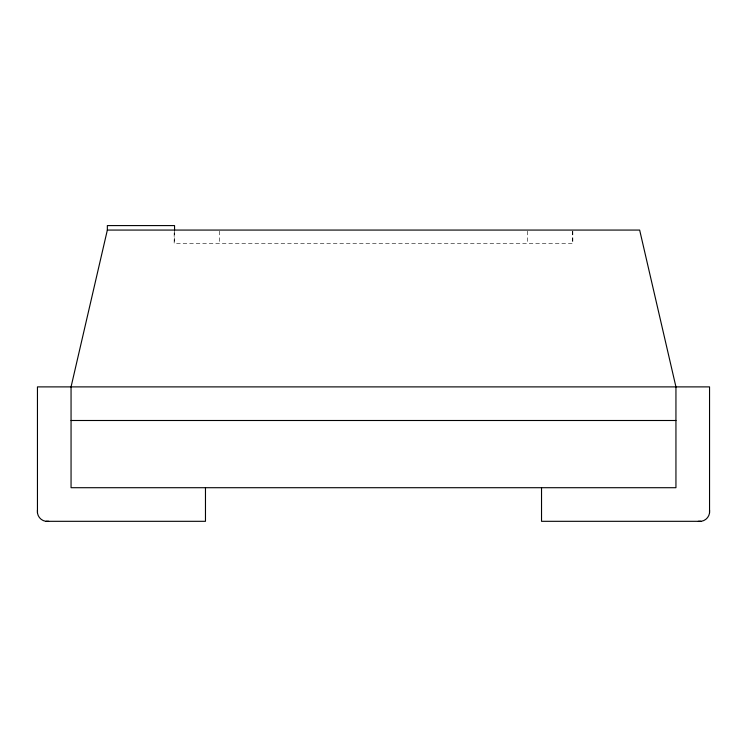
<?xml version="1.0" encoding="UTF-8"?>
<svg xmlns="http://www.w3.org/2000/svg" width="747" height="747" viewBox="0 0 747 747"><rect width="100%" height="100%" fill="white"/><g stroke="black" fill="none" stroke-linecap="round" stroke-linejoin="round"><path stroke-width="0.56" stroke-dasharray="3.73 2.8" d="M572.837 231.187L572.837 243.513L174.163 243.513L174.163 231.187M572.445 231.187L572.445 243.513M527.634 231.187L527.634 243.513M219.366 231.187L219.366 243.513M174.555 231.187L174.555 243.513"/><path stroke-width="1.12" d="M37.453 510.108L37.49 513.161A9.898 9.898 0 0 0 45.604 521.275L48.648 521.313M107.344 230.067L71.058 386.89L71.058 487.707L675.942 487.707L675.942 386.89L639.656 230.067L107.344 230.067L107.344 225.585L174.555 225.585L174.555 230.067M71.058 420.496L675.942 420.496M46.034 521.313L205.472 521.313L205.472 487.707M700.966 521.313L541.528 521.313L541.528 487.707M698.352 521.313L701.396 521.275A9.898 9.898 0 0 0 709.51 513.161L709.547 510.108M709.547 512.731L709.547 386.89L37.453 386.89L37.453 512.731"/></g></svg>
